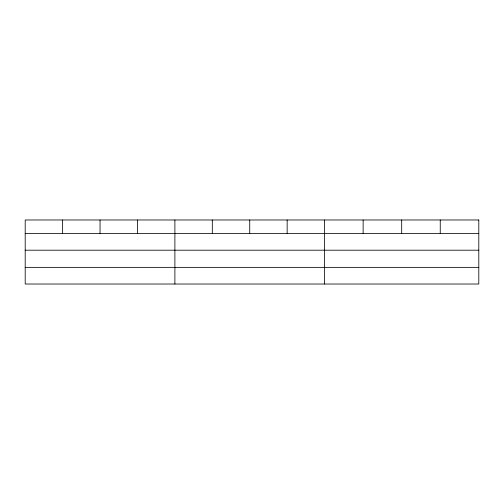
<?xml version="1.0" encoding="UTF-8"?>
<svg xmlns="http://www.w3.org/2000/svg" width="504" height="504" viewBox="0 0 504 504"><rect width="100%" height="100%" fill="white"/><g stroke="black" fill="none" stroke-linecap="round" stroke-linejoin="round"><path stroke-width="0.76" d="M25.2 233.541L478.8 233.541M25.2 250.198L478.8 250.198M25.2 267.366L478.8 267.366M440.244 219.977L440.244 233.541M401.688 219.977L401.688 233.541M363.132 219.977L363.132 233.541M324.576 219.977L324.576 284.023M287.154 219.977L287.154 233.541M249.732 219.977L249.732 233.541M212.31 219.977L212.31 233.541M174.888 219.977L174.888 284.023M137.466 219.977L137.466 233.541M100.044 219.977L100.044 233.541M62.622 219.977L62.622 233.541M478.8 219.977L25.2 219.977L25.2 284.023L478.8 284.023L478.8 219.977"/></g></svg>
